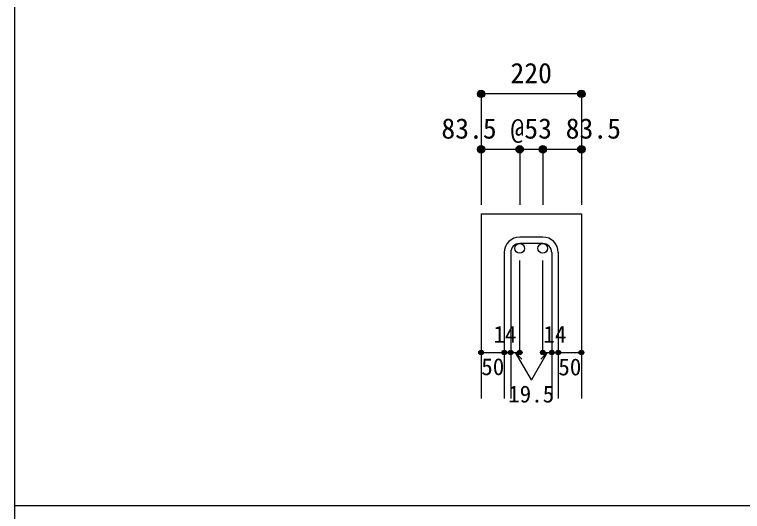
# Model space of a CAD drawing. Units: millimetres at full size, sheet at 1:20. Extents: x -3982 to 3969, y -2797 to 2801.
# Drawn here: x -3982 to -2407, y -10 to 1066 of the extents above; entities that cross this region are included whole.
import ezdxf
from ezdxf.enums import TextEntityAlignment as Align

# ---------------------------------------------------------------- set-up
doc = ezdxf.new("R2010")
doc.units = ezdxf.units.MM
doc.header["$LTSCALE"] = 20
doc.header["$PDMODE"] = 32
doc.header["$PDSIZE"] = 10
for name, color, linetype in [('6-1_躯体線', 2, 'Continuous'), ('6-5_梁主筋', 7, 'Continuous'), ('6-6_S.T.P.', 7, 'Continuous'), ('6-D_寸法', 4, 'Continuous'), ('F-0_枠', 6, 'Continuous')]:
    doc.layers.add(name, color=color, linetype=linetype)
doc.styles.add('ＭＳ ゴシック', font='')
doc.styles.get('ＭＳ ゴシック').set_extended_font_data('MS Gothic')

msp = doc.modelspace()

# ---------------------------------------------------------------- linework, layer by layer
at = {"layer": '6-1_躯体線'}
for p, q in [((-2972.37, 634.12), (-2972.37, 234.12)), ((-2972.37, 634.12), (-2755.37, 634.12)), ((-2755.37, 634.12), (-2755.37, 234.12))]:
    msp.add_line(p, q, dxfattribs=at)
at = {"layer": '6-5_梁主筋', "color": 3}
for centre in [(-2888.87, 559.62), (-2838.87, 559.62)]:
    msp.add_circle(centre, 10.5, dxfattribs=at)
at = {"layer": '6-6_S.T.P.'}
for p, q in [((-2838.87, 584.12), (-2888.87, 584.12)), ((-2838.87, 570.12), (-2888.87, 570.12)), ((-2922.37, 550.62), (-2922.37, 234.12)), ((-2908.37, 550.62), (-2908.37, 234.12)), ((-2819.37, 550.62), (-2819.37, 234.12)), ((-2805.37, 550.62), (-2805.37, 234.12))]:
    msp.add_line(p, q, dxfattribs=at)
for centre, radius, start, end in [((-2888.87, 550.62), 33.5, 90, 180), ((-2838.87, 550.62), 33.5, 0, 90), ((-2888.87, 550.62), 19.5, 90, 180), ((-2838.87, 550.62), 19.5, 0, 90)]:
    msp.add_arc(centre, radius, start, end, dxfattribs=at)
at = {"layer": '6-D_寸法'}
for p, q in [((-2972.37, 894.12), (-2972.37, 774.12)), ((-2755.37, 894.12), (-2972.37, 894.12)), ((-2755.37, 894.12), (-2755.37, 774.12)), ((-2972.37, 774.12), (-2888.87, 774.12)), ((-2972.37, 774.12), (-2972.37, 654.12)), ((-2888.87, 774.12), (-2888.87, 654.12)), ((-2888.87, 774.12), (-2863.87, 774.12)), ((-2863.87, 774.12), (-2838.87, 774.12)), ((-2838.87, 774.12), (-2838.87, 654.12)), ((-2838.87, 774.12), (-2755.37, 774.12)), ((-2755.37, 774.12), (-2755.37, 654.12)), ((-2888.87, 334.12), (-2888.87, 533.45)), ((-2838.87, 334.12), (-2838.87, 533.45)), ((-2972.37, 334.12), (-2922.37, 334.12)), ((-2922.37, 334.12), (-2888.87, 334.12)), ((-2898.62, 334.12), (-2884.48, 319.98)), ((-2898.62, 334.12), (-2864.39, 274.85)), ((-2829.12, 334.12), (-2863.34, 274.85)), ((-2829.12, 334.12), (-2843.26, 319.98)), ((-2838.87, 334.12), (-2755.37, 334.12)), ((-2819.37, 334.12), (-2805.37, 334.12)), ((-2864.39, 274.85), (-2863.34, 274.85))]:
    msp.add_line(p, q, dxfattribs=at)
msp.add_lwpolyline([(-2755.37, 894.12), (-2755.37, 774.12), (-2755.37, 654.12)], dxfattribs=at)
for centre, radius in [((-2972.37, 894.12), 8), ((-2972.37, 894.12), 7.2), ((-2972.37, 894.12), 6.4), ((-2972.37, 894.12), 5.6), ((-2972.37, 894.12), 4.8), ((-2972.37, 894.12), 4), ((-2755.37, 894.12), 8), ((-2755.37, 894.12), 7.2), ((-2755.37, 894.12), 6.4), ((-2755.37, 894.12), 5.6), ((-2755.37, 894.12), 4.8), ((-2755.37, 894.12), 4), ((-2972.37, 894.12), 3.2), ((-2972.37, 894.12), 2.4), ((-2972.37, 894.12), 1.6), ((-2972.37, 894.12), 0.8), ((-2755.37, 894.12), 3.2), ((-2755.37, 894.12), 2.4), ((-2755.37, 894.12), 1.6), ((-2755.37, 894.12), 0.8), ((-2972.37, 774.12), 8), ((-2972.37, 774.12), 7.2), ((-2972.37, 774.12), 6.4), ((-2972.37, 774.12), 5.6), ((-2972.37, 774.12), 4.8), ((-2972.37, 774.12), 4), ((-2972.37, 774.12), 3.2), ((-2972.37, 774.12), 2.4), ((-2972.37, 774.12), 1.6), ((-2972.37, 774.12), 0.8), ((-2888.87, 774.12), 8), ((-2888.87, 774.12), 7.2), ((-2888.87, 774.12), 6.4), ((-2888.87, 774.12), 5.6), ((-2888.87, 774.12), 4.8), ((-2888.87, 774.12), 4), ((-2888.87, 774.12), 3.2), ((-2888.87, 774.12), 2.4), ((-2888.87, 774.12), 1.6), ((-2888.87, 774.12), 0.8), ((-2838.87, 774.12), 8), ((-2838.87, 774.12), 7.2), ((-2838.87, 774.12), 6.4), ((-2838.87, 774.12), 5.6), ((-2838.87, 774.12), 4.8), ((-2838.87, 774.12), 4), ((-2838.87, 774.12), 3.2), ((-2838.87, 774.12), 2.4), ((-2838.87, 774.12), 1.6), ((-2838.87, 774.12), 0.8), ((-2755.37, 774.12), 8), ((-2755.37, 774.12), 7.2), ((-2755.37, 774.12), 6.4), ((-2755.37, 774.12), 5.6), ((-2755.37, 774.12), 4.8), ((-2755.37, 774.12), 4), ((-2755.37, 774.12), 3.2), ((-2755.37, 774.12), 2.4), ((-2755.37, 774.12), 1.6), ((-2755.37, 774.12), 0.8), ((-2972.37, 334.12), 4), ((-2972.37, 334.12), 3.6), ((-2972.37, 334.12), 3.2), ((-2972.37, 334.12), 2.8), ((-2972.37, 334.12), 2.4), ((-2972.37, 334.12), 2), ((-2972.37, 334.12), 1.6), ((-2972.37, 334.12), 1.2), ((-2972.37, 334.12), 0.8), ((-2972.37, 334.12), 0.4), ((-2922.37, 334.12), 4), ((-2922.37, 334.12), 3.6), ((-2922.37, 334.12), 3.2), ((-2922.37, 334.12), 2.8), ((-2922.37, 334.12), 2.4), ((-2922.37, 334.12), 2), ((-2922.37, 334.12), 1.6), ((-2922.37, 334.12), 1.2), ((-2922.37, 334.12), 0.8), ((-2922.37, 334.12), 0.4), ((-2908.37, 334.12), 4), ((-2908.37, 334.12), 3.6), ((-2908.37, 334.12), 3.2), ((-2908.37, 334.12), 2.8), ((-2908.37, 334.12), 2.4), ((-2908.37, 334.12), 2), ((-2908.37, 334.12), 1.6), ((-2908.37, 334.12), 1.2), ((-2908.37, 334.12), 0.8), ((-2908.37, 334.12), 0.4), ((-2888.87, 334.12), 4), ((-2888.87, 334.12), 3.6), ((-2888.87, 334.12), 3.2), ((-2888.87, 334.12), 2.8), ((-2888.87, 334.12), 2.4), ((-2888.87, 334.12), 2), ((-2888.87, 334.12), 1.6), ((-2888.87, 334.12), 1.2), ((-2888.87, 334.12), 0.8), ((-2888.87, 334.12), 0.4), ((-2838.87, 334.12), 4), ((-2838.87, 334.12), 3.6), ((-2838.87, 334.12), 3.2), ((-2838.87, 334.12), 2.8), ((-2838.87, 334.12), 2.4), ((-2838.87, 334.12), 2), ((-2838.87, 334.12), 1.6), ((-2838.87, 334.12), 1.2), ((-2838.87, 334.12), 0.8), ((-2838.87, 334.12), 0.4), ((-2819.37, 334.12), 4), ((-2819.37, 334.12), 3.6), ((-2819.37, 334.12), 3.2), ((-2819.37, 334.12), 2.8), ((-2819.37, 334.12), 2.4), ((-2819.37, 334.12), 2), ((-2819.37, 334.12), 1.6), ((-2819.37, 334.12), 1.2), ((-2819.37, 334.12), 0.8), ((-2819.37, 334.12), 0.4), ((-2805.37, 334.12), 4), ((-2805.37, 334.12), 3.6), ((-2805.37, 334.12), 3.2), ((-2805.37, 334.12), 2.8), ((-2805.37, 334.12), 2.4), ((-2805.37, 334.12), 2), ((-2805.37, 334.12), 1.6), ((-2805.37, 334.12), 1.2), ((-2805.37, 334.12), 0.8), ((-2805.37, 334.12), 0.4), ((-2755.37, 334.12), 4), ((-2755.37, 334.12), 3.6), ((-2755.37, 334.12), 3.2), ((-2755.37, 334.12), 2.8), ((-2755.37, 334.12), 2.4), ((-2755.37, 334.12), 2), ((-2755.37, 334.12), 1.6), ((-2755.37, 334.12), 1.2), ((-2755.37, 334.12), 0.8), ((-2755.37, 334.12), 0.4)]:
    msp.add_circle(centre, radius, dxfattribs=at)
at = {"layer": '6-D_寸法', "color": 7}
for p in [(-2972.37, 894.12), (-2755.37, 894.12), (-2972.37, 774.12), (-2888.87, 774.12), (-2838.87, 774.12), (-2755.37, 774.12), (-2972.37, 334.12), (-2922.37, 334.12), (-2908.37, 334.12), (-2888.87, 334.12), (-2838.87, 334.12), (-2819.37, 334.12), (-2805.37, 334.12), (-2755.37, 334.12)]:
    msp.add_point(p, dxfattribs=at)
at = {"layer": 'F-0_枠'}
msp.add_line((-3981.92, 2800.77), (-3981.92, -2796.83), dxfattribs=at)
at = {"layer": 'F-0_枠', "color": 2}
msp.add_line((2482.4, 1.97), (-3981.92, 1.97), dxfattribs=at)

# ---------------------------------------------------------------- texts
at = {"layer": '6-D_寸法', "style": 'ＭＳ ゴシック'}
for s, height, p in [('220', 43.99, (-2908.87, 904.12)), ('83.5', 43.99, (-3058.37, 784.12)), ('@53', 43.99, (-2908.87, 784.12)), ('83.5', 43.99, (-2789.37, 784.12)), ('14', 36.66, (-2945.68, 344.2)), ('14', 36.66, (-2837.76, 344.12)), ('50', 36.66, (-2972.11, 274.03)), ('50', 36.66, (-2805.37, 273.57)), ('19.5', 36.66, (-2913.87, 214.85))]:
    msp.add_text(s, height=height, dxfattribs=at).set_placement(p, align=Align.BOTTOM_LEFT)

doc.saveas('drawing.dxf')
